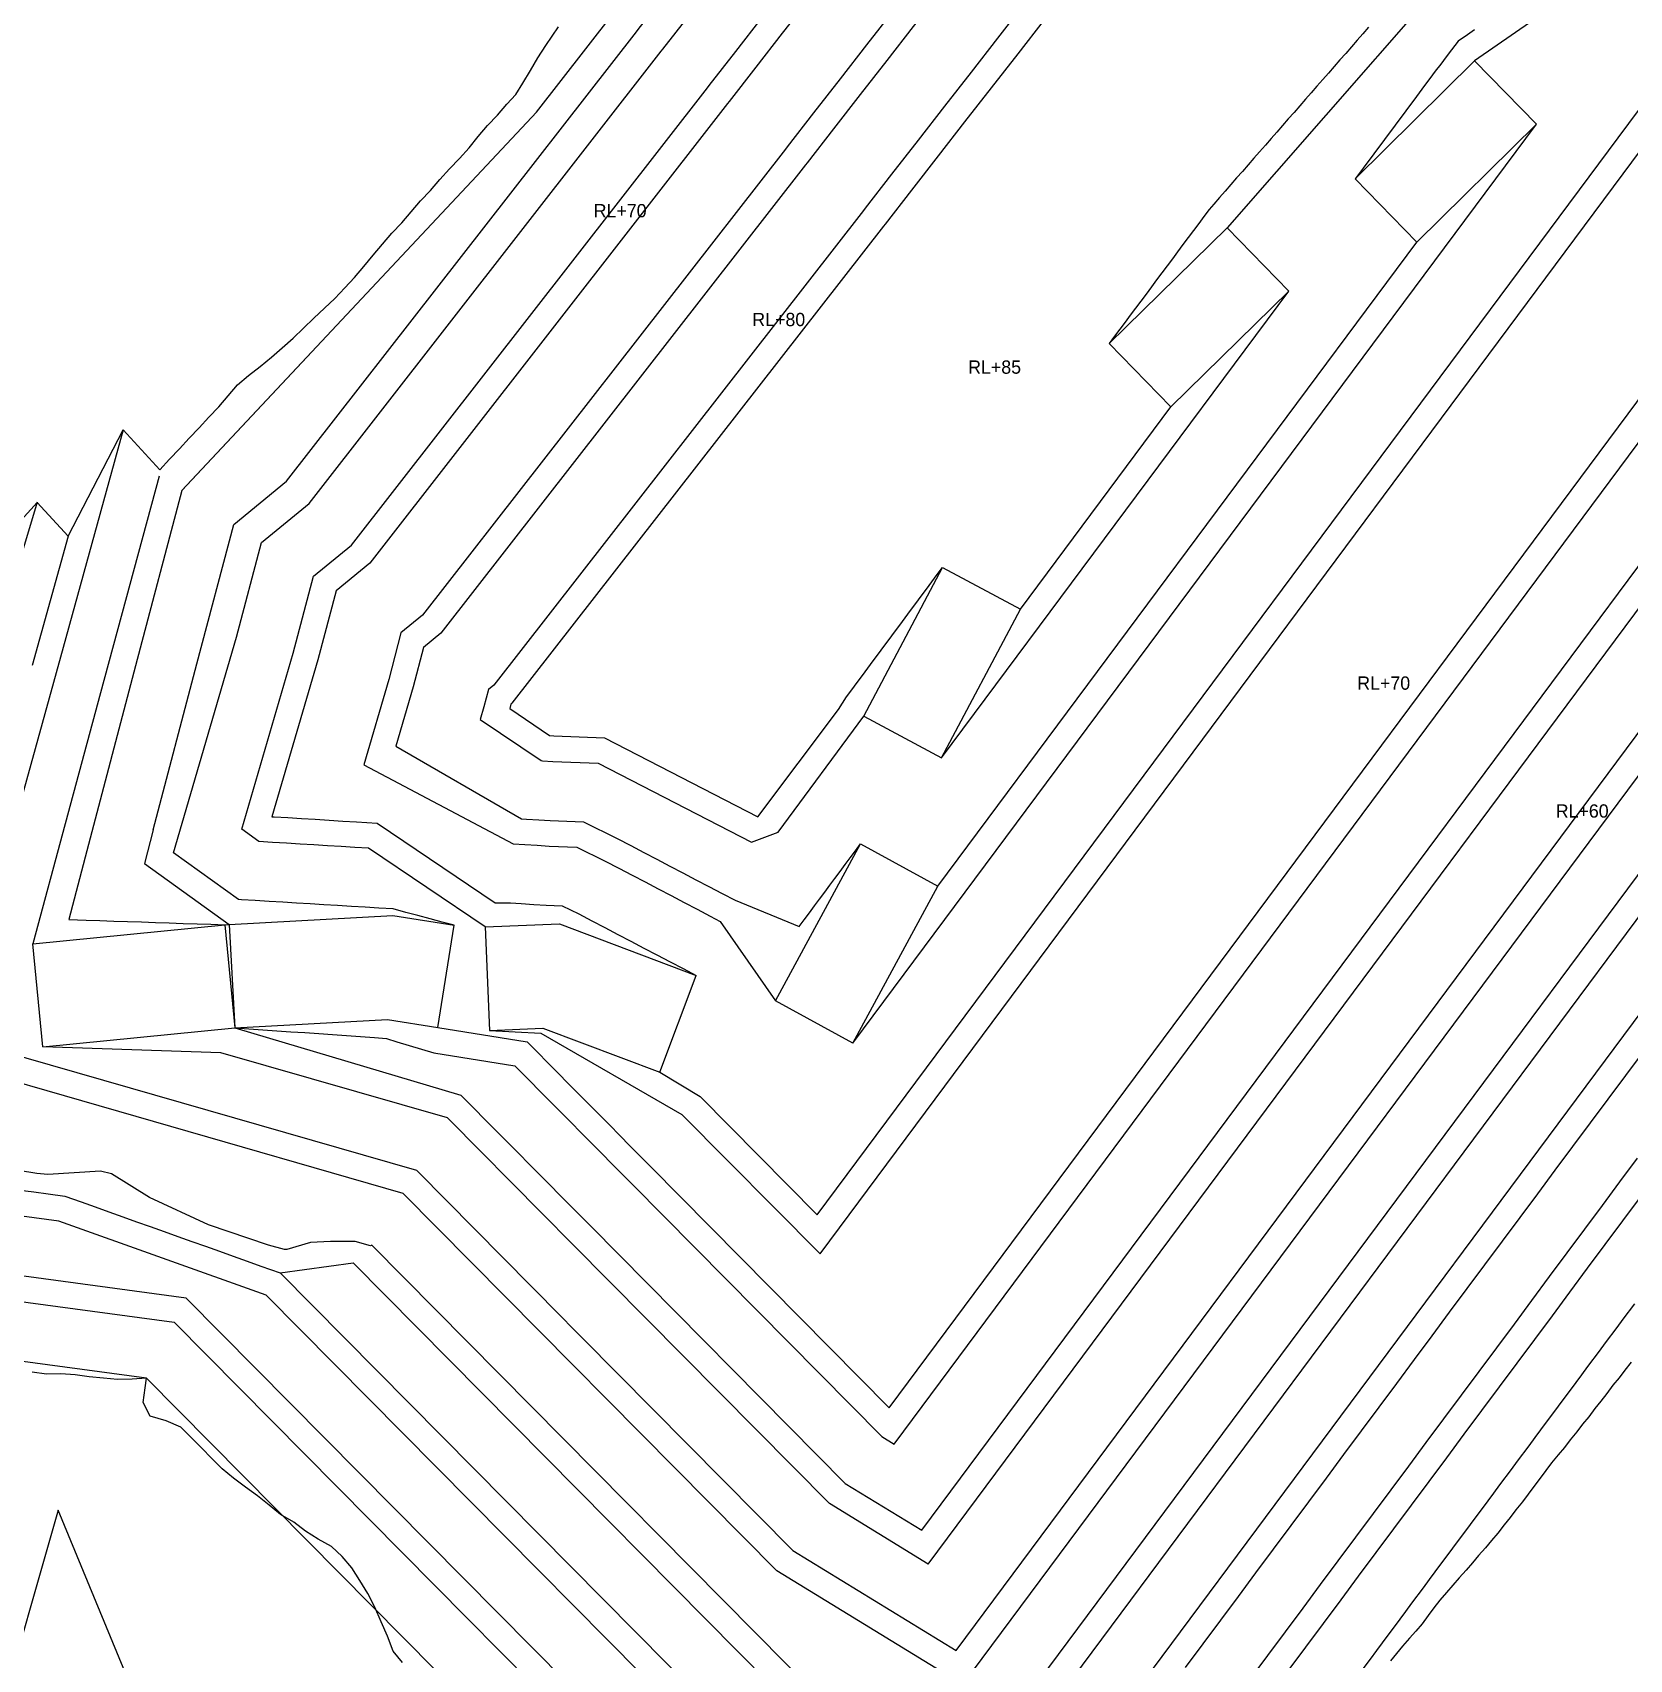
# Model space of a CAD drawing. Extents: x 115.113 to 115.1387, y -3.0991 to -3.0676.
# Drawn here: x 115.125453 to 115.130337, y -3.092564 to -3.087589 of the extents above; entities that cross this region are included whole.
import ezdxf

# ---------------------------------------------------------------- set-up
doc = ezdxf.new("R2010")
doc.units = 0
doc.header["$MEASUREMENT"] = 0
doc.layers.add('FeatureAttribs', color=7, linetype='Continuous')
doc.layers.add('HRS_SMT2_R1', color=7, linetype='Continuous')

# ---------------------------------------------------------------- blocks, each defined once
blk = doc.blocks.new('FEATURE')

msp = doc.modelspace()

# ---------------------------------------------------------------- linework, layer by layer
at = {"layer": 'HRS_SMT2_R1', "color": 3}
for points in [[(115.1318346, -3.0846516, 55), (115.1319037, -3.0847332, 55), (115.1319725, -3.0848646, 55), (115.1320086, -3.0849855, 55), (115.1320186, -3.0850712, 55), (115.1320153, -3.0851254, 55), (115.1322797, -3.0851794, 55), (115.1322728, -3.0852333, 55), (115.1322183, -3.0854132, 55), (115.1321413, -3.0855498, 55), (115.1319994, -3.0857664, 55), (115.1319861, -3.0858086, 55), (115.1317947, -3.0862492, 55), (115.1317643, -3.0866975, 55), (115.1318028, -3.0868384, 55), (115.1318508, -3.0872602, 55), (115.1318288, -3.0877349, 55), (115.131821, -3.0877685, 55), (115.1318006, -3.0878566, 55), (115.1317802, -3.0879447, 55), (115.1317759, -3.0879631, 55), (115.1317443, -3.0880056, 55), (115.1282975, -3.0926401, 55), (115.1277296, -3.0922927, 55)], [(115.12999, -3.0851028, 75), (115.1296111, -3.085668, 75), (115.1293385, -3.086083, 75), (115.1290787, -3.086381, 75), (115.1285455, -3.0869311, 75), (115.1284917, -3.0870009, 75), (115.1284097, -3.0871061, 75), (115.1283286, -3.0872102, 75), (115.1282475, -3.0873144, 75), (115.1281664, -3.0874185, 75), (115.1280852, -3.0875226, 75), (115.1280041, -3.0876267, 75), (115.127923, -3.0877309, 75), (115.1278419, -3.087835, 75), (115.1277608, -3.0879391, 75), (115.1277556, -3.0879458, 75), (115.1266457, -3.0893706, 75), (115.1265797, -3.0894247, 75), (115.1265421, -3.0895677, 75), (115.1264658, -3.0898283, 75)], [(115.130094, -3.0854922, 80), (115.1298632, -3.0858366, 80), (115.1295798, -3.086268, 80), (115.1292997, -3.0865891, 80), (115.1287743, -3.0871311, 80), (115.1287304, -3.0871881, 80), (115.1286481, -3.0872937, 80), (115.128567, -3.0873979, 80), (115.1284858, -3.087502, 80), (115.1284047, -3.0876061, 80), (115.1283236, -3.0877103, 80), (115.1282425, -3.0878144, 80), (115.1281614, -3.0879185, 80), (115.1280803, -3.0880226, 80), (115.1279991, -3.0881268, 80), (115.127994, -3.0881334, 80), (115.1268633, -3.089585, 80), (115.1268472, -3.0895981, 80), (115.1268334, -3.0896507, 80), (115.126822, -3.0896897, 80)], [(115.1305157, -3.0856987, 80), (115.1303626, -3.0863599, 80), (115.1300195, -3.0871435, 80), (115.1291065, -3.088186, 80)], [(115.1258218, -3.0900277, 65), (115.1259556, -3.0895197, 65), (115.126068, -3.0890931, 65), (115.1262296, -3.0889606, 65), (115.1272997, -3.0875868, 65), (115.1273048, -3.0875802, 65), (115.1273859, -3.0874761, 65), (115.1274671, -3.0873719, 65), (115.1275482, -3.0872678, 65), (115.1276293, -3.0871637, 65), (115.1277104, -3.0870596, 65), (115.1277915, -3.0869554, 65), (115.1278726, -3.0868513, 65), (115.1279537, -3.0867472, 65), (115.1280349, -3.086643, 65), (115.1281117, -3.0865444, 65), (115.1286537, -3.0859854, 65)], [(115.1278615, -3.0913239, 70), (115.1307262, -3.0874721, 70), (115.1310252, -3.0870296, 70)], [(115.128088, -3.0919052, 65), (115.1312054, -3.0877136, 65), (115.131215, -3.0877007, 65), (115.1312313, -3.0876303, 65), (115.131339, -3.0871658, 65)], [(115.1321093, -3.0872515, 50), (115.1320852, -3.0877707, 50), (115.1320721, -3.0878274, 50), (115.1320517, -3.0879154, 50), (115.1320312, -3.0880035, 50), (115.1320233, -3.0880376, 50), (115.1320187, -3.0880556, 50), (115.1320163, -3.0880632, 50), (115.1320145, -3.0880678, 50), (115.1320124, -3.0880728, 50), (115.13201, -3.0880777, 50), (115.1320074, -3.0880825, 50), (115.1320047, -3.0880872, 50), (115.1320018, -3.0880915, 50), (115.1319991, -3.0880953, 50), (115.1319911, -3.0881066, 50), (115.1282554, -3.0931295, 50)], [(115.1304376, -3.0872784, 75), (115.1298636, -3.087676, 75)], [(115.1281927, -3.0922727, 60), (115.1314479, -3.0878958, 60), (115.1314954, -3.0878319, 60), (115.1315057, -3.0877875, 60), (115.1315262, -3.0876994, 60), (115.1315839, -3.0874504, 60)], [(115.1268368, -3.0903242, 70), (115.1264808, -3.0900836, 70), (115.1264389, -3.0900811, 70), (115.1263969, -3.0900785, 70), (115.1263549, -3.0900759, 70), (115.126313, -3.0900733, 70), (115.126271, -3.0900707, 70), (115.1262291, -3.0900681, 70), (115.1261871, -3.0900656, 70), (115.1261451, -3.090063, 70), (115.1261449, -3.090063, 70), (115.1260926, -3.0900254, 70), (115.1262502, -3.0894868, 70), (115.1263122, -3.0892513, 70), (115.1264281, -3.0891563, 70), (115.1275173, -3.0877581, 70), (115.1275224, -3.0877515, 70), (115.1276035, -3.0876474, 70), (115.1276847, -3.0875432, 70)], [(115.1279623, -3.09068, 75), (115.1300527, -3.0878695, 75)], [(115.1282334, -3.0898073, 80), (115.129295, -3.0883801, 80)], [(115.1258403, -3.0889455, 60), (115.1256611, -3.0896085, 60)], [(115.1255615, -3.0891289, 55), (115.1254514, -3.0895247, 55)], [(115.1256611, -3.0896085, 60), (115.1255529, -3.0900091, 60), (115.125454, -3.0903754, 60)], [(115.126822, -3.0896897, 80), (115.1270085, -3.0898157, 80), (115.1270122, -3.0898159, 80), (115.1270444, -3.0898179, 80), (115.1271825, -3.0898231, 80), (115.1276523, -3.0900653, 80)], [(115.1276523, -3.0900653, 80), (115.1277336, -3.0900344, 80), (115.1279952, -3.0896798, 80)], [(115.1264658, -3.0898283, 75), (115.126923, -3.0900702, 75), (115.1269586, -3.0900723, 75), (115.1269967, -3.0900746, 75), (115.1270327, -3.0900768, 75), (115.1271181, -3.09008, 75), (115.1272047, -3.0901227, 75), (115.1272465, -3.0901446, 75), (115.1272864, -3.0901655, 75), (115.1273262, -3.0901864, 75), (115.1273661, -3.0902073, 75), (115.127406, -3.0902282, 75), (115.1274459, -3.0902491, 75), (115.1274858, -3.09027, 75), (115.1275257, -3.0902909, 75), (115.1275565, -3.0903071, 75)], [(115.1258218, -3.0900277, 65), (115.1257948, -3.09013, 65), (115.1260545, -3.0903165, 65)], [(115.1258218, -3.0900277, 65), (115.1257948, -3.09013, 65), (115.1260545, -3.0903165, 65)], [(115.1275565, -3.0903071, 75), (115.1277253, -3.0905504, 75)], [(115.1260717, -3.0906325, 65), (115.1261144, -3.0906355, 65), (115.1261571, -3.0906385, 65), (115.1261999, -3.0906415, 65), (115.1262426, -3.0906445, 65), (115.1262853, -3.0906474, 65), (115.126328, -3.0906504, 65), (115.1263707, -3.0906534, 65), (115.1264134, -3.0906564, 65), (115.1264561, -3.0906594, 65), (115.1264988, -3.0906624, 65), (115.1265353, -3.0906657, 65), (115.1265668, -3.0906758, 65), (115.1266046, -3.0906868, 65), (115.1266424, -3.0906979, 65), (115.1266801, -3.0907089, 65), (115.1269284, -3.090749, 65), (115.126942, -3.0907627, 65), (115.1269734, -3.0907944, 65), (115.1270049, -3.0908262, 65), (115.1270363, -3.090858, 65), (115.1270678, -3.0908897, 65), (115.1270992, -3.0909215, 65), (115.1271307, -3.0909532, 65), (115.1271621, -3.090985, 65), (115.1271936, -3.0910168, 65), (115.127225, -3.0910485, 65), (115.1272564, -3.0910803, 65), (115.1272879, -3.091112, 65), (115.128051, -3.0918826, 65), (115.128088, -3.0919052, 65)], [(115.12685, -3.0906404, 70), (115.1270076, -3.0906491, 70), (115.1274391, -3.0908974, 70), (115.1278615, -3.0913239, 70)], [(115.1277296, -3.0922927, 55), (115.1265869, -3.0911388, 55), (115.1250582, -3.0906991, 55), (115.124604, -3.090758, 55)], [(115.1281927, -3.0922727, 60), (115.1278903, -3.0920876, 60), (115.1271052, -3.0912949, 60), (115.1270737, -3.0912631, 60), (115.1270423, -3.0912313, 60), (115.1270109, -3.0911996, 60), (115.1269794, -3.0911678, 60), (115.126948, -3.0911361, 60), (115.1269165, -3.0911043, 60), (115.1268851, -3.0910726, 60), (115.1268536, -3.0910408, 60), (115.1268222, -3.091009, 60), (115.1267907, -3.0909773, 60), (115.1267593, -3.0909455, 60), (115.1267223, -3.0909082, 60), (115.1260288, -3.0907087, 60), (115.1254847, -3.0906903, 60)], [(115.1289794, -3.0925888, 45), (115.1290333, -3.0925164, 45), (115.1290871, -3.0924439, 45), (115.129141, -3.0923715, 45), (115.1291949, -3.0922991, 45), (115.1292487, -3.0922267, 45), (115.1293026, -3.0921543, 45), (115.1293564, -3.0920818, 45), (115.1294103, -3.0920094, 45), (115.1294642, -3.091937, 45), (115.129518, -3.0918646, 45), (115.1295719, -3.0917922, 45), (115.1296257, -3.0917197, 45), (115.1296796, -3.0916473, 45), (115.1297335, -3.0915749, 45), (115.1297873, -3.0915025, 45), (115.1298412, -3.0914301, 45), (115.129895, -3.0913576, 45), (115.1299489, -3.0912852, 45), (115.1300028, -3.0912128, 45), (115.1300566, -3.0911404, 45), (115.1301105, -3.091068, 45), (115.1301643, -3.0909955, 45), (115.1302182, -3.0909231, 45), (115.1302721, -3.0908507, 45), (115.1303259, -3.0907783, 45), (115.1303798, -3.0907059, 45)], [(115.1289794, -3.0925888, 45), (115.1290333, -3.0925164, 45), (115.1290871, -3.0924439, 45), (115.129141, -3.0923715, 45), (115.1291949, -3.0922991, 45), (115.1292487, -3.0922267, 45), (115.1293026, -3.0921543, 45), (115.1293564, -3.0920818, 45), (115.1294103, -3.0920094, 45), (115.1294642, -3.091937, 45), (115.129518, -3.0918646, 45), (115.1295719, -3.0917922, 45), (115.1296257, -3.0917197, 45), (115.1296796, -3.0916473, 45), (115.1297335, -3.0915749, 45), (115.1297873, -3.0915025, 45), (115.1298412, -3.0914301, 45), (115.129895, -3.0913576, 45), (115.1299489, -3.0912852, 45), (115.1300028, -3.0912128, 45), (115.1300566, -3.0911404, 45), (115.1301105, -3.091068, 45), (115.1301643, -3.0909955, 45), (115.1302182, -3.0909231, 45), (115.1302721, -3.0908507, 45), (115.1303259, -3.0907783, 45), (115.1303798, -3.0907059, 45)], [(115.1261674, -3.0914498, 45), (115.1255334, -3.0912239, 45), (115.1245816, -3.0910954, 45), (115.1244245, -3.0911589, 45), (115.1241025, -3.0913374, 46), (115.1238513, -3.0916456, 45), (115.1231254, -3.0927296, 45), (115.1230811, -3.0928633, 45), (115.1231433, -3.0938226, 45), (115.1233866, -3.094122, 45)], [(115.1261674, -3.0914498, 45), (115.1255334, -3.0912239, 45), (115.1245816, -3.0910954, 45), (115.1244245, -3.0911589, 45), (115.1241025, -3.0913374, 46), (115.1238513, -3.0916456, 45), (115.1231254, -3.0927296, 45), (115.1230811, -3.0928633, 45), (115.1231433, -3.0938226, 45), (115.1233866, -3.094122, 45)], [(115.1292936, -3.0925991, 40), (115.1293475, -3.0925267, 40), (115.1294013, -3.0924543, 40), (115.1294552, -3.0923819, 40), (115.129509, -3.0923094, 40), (115.1295629, -3.092237, 40), (115.1296168, -3.0921646, 40), (115.1296706, -3.0920922, 40), (115.1297245, -3.0920198, 40), (115.1297784, -3.0919473, 40), (115.1298322, -3.0918749, 40), (115.1298861, -3.0918025, 40), (115.1299399, -3.0917301, 40), (115.1299938, -3.0916577, 40), (115.1300477, -3.0915852, 40), (115.1301015, -3.0915128, 40), (115.1301554, -3.0914404, 40), (115.1302092, -3.091368, 40), (115.1302631, -3.0912956, 40), (115.130317, -3.0912231, 40), (115.1303708, -3.0911507, 40)], [(115.1233509, -3.0930407, 40), (115.1233401, -3.0928731, 40), (115.1241837, -3.0916132, 40), (115.1244391, -3.0913377, 40), (115.1258859, -3.0915329, 40)], [(115.1233509, -3.0930407, 40), (115.1233401, -3.0928731, 40), (115.1241837, -3.0916132, 40), (115.1244391, -3.0913377, 40), (115.1258859, -3.0915329, 40)], [(115.1262101, -3.091382, 50), (115.1264335, -3.0913512, 50)], [(115.1282554, -3.0931295, 50), (115.1281008, -3.0930348, 50), (115.1264335, -3.0913512, 50)], [(115.1282554, -3.0931295, 50), (115.1281008, -3.0930348, 50), (115.1264335, -3.0913512, 50)], [(115.1283216, -3.0934733, 45), (115.1279401, -3.0932399, 45), (115.1261674, -3.0914498, 45)], [(115.1283877, -3.0938171, 40), (115.1277794, -3.093445, 40), (115.1258859, -3.0915329, 40)]]:
    msp.add_polyline3d(points, dxfattribs=at)
at = {"layer": 'HRS_SMT2_R1', "color": 1}
for points in [[(115.1299127, -3.0848135, 75), (115.129424, -3.0855426, 75), (115.1291593, -3.0859455, 75), (115.1289135, -3.0862275, 75), (115.1283756, -3.0867825, 75), (115.1283143, -3.0868619, 75), (115.1282327, -3.0869667, 75), (115.1281515, -3.0870709, 75), (115.1280704, -3.087175, 75), (115.1279893, -3.0872791, 75), (115.1279082, -3.0873832, 75), (115.1278271, -3.0874874, 75), (115.127746, -3.0875915, 75), (115.1276649, -3.0876956, 75), (115.1275837, -3.0877998, 75), (115.1275786, -3.0878064, 75), (115.1264841, -3.0892114, 75), (115.126381, -3.089296, 75), (115.1263255, -3.0895069, 75), (115.126185, -3.089987, 75), (115.1261918, -3.0899874, 75)], [(115.1300167, -3.085203, 80), (115.1296761, -3.0857112, 80), (115.1294006, -3.0861306, 80), (115.1291345, -3.0864356, 80), (115.1286044, -3.0869825, 80), (115.128553, -3.0870491, 80), (115.128471, -3.0871544, 80), (115.1283899, -3.0872585, 80), (115.1283088, -3.0873626, 80), (115.1282277, -3.0874668, 80), (115.1281466, -3.0875709, 80), (115.1280655, -3.087675, 80), (115.1279844, -3.0877791, 80), (115.1279032, -3.0878833, 80), (115.1278221, -3.0879874, 80), (115.127817, -3.087994, 80), (115.1267017, -3.0894258, 80), (115.1266486, -3.0894693, 80), (115.1266168, -3.0895898, 80), (115.1265637, -3.0897713, 80)], [(115.1301208, -3.0855924, 85), (115.1299282, -3.0858797, 85), (115.1296419, -3.0863156, 85), (115.1293555, -3.0866438, 85), (115.1288332, -3.0871826, 85), (115.1287917, -3.0872364, 85), (115.1287094, -3.087342, 85), (115.1286283, -3.0874462, 85), (115.1285472, -3.0875503, 85), (115.1284661, -3.0876544, 85), (115.128385, -3.0877585, 85), (115.1283039, -3.0878627, 85), (115.1282227, -3.0879668, 85), (115.1281416, -3.0880709, 85), (115.1280605, -3.0881751, 85), (115.1280553, -3.0881817, 85), (115.1269193, -3.0896401, 85), (115.1269161, -3.0896428, 85), (115.1269124, -3.0896564, 85)], [(115.1259091, -3.0889901, 65), (115.1269938, -3.0878328, 65), (115.128004, -3.0865361, 65), (115.1280919, -3.0863057, 65), (115.1287218, -3.0856561, 65)], [(115.1280733, -3.0917941, 70), (115.1311428, -3.0876669, 70), (115.1311554, -3.0876125, 70), (115.1312615, -3.087155, 70)], [(115.1320312, -3.0872541, 55), (115.1320077, -3.0877599, 55), (115.1319962, -3.0878096, 55), (115.1319758, -3.0878977, 55), (115.1319554, -3.0879857, 55), (115.1319475, -3.0880199, 55), (115.1319433, -3.0880361, 55), (115.1319422, -3.088039, 55), (115.1319417, -3.08804, 55), (115.1319408, -3.0880418, 55), (115.1319399, -3.0880436, 55), (115.1319389, -3.0880453, 55), (115.1319378, -3.088047, 55), (115.1319368, -3.0880484, 55), (115.1319361, -3.0880492, 55), (115.1319277, -3.0880611, 55), (115.1282354, -3.0930256, 55)], [(115.1322897, -3.0872453, 50), (115.1322642, -3.0877956, 50), (115.1322473, -3.0878684, 50), (115.1322269, -3.0879565, 50), (115.1322064, -3.0880445, 50), (115.1321981, -3.0880807, 50), (115.1321909, -3.0881086, 50), (115.1321901, -3.0881107, 50), (115.132186, -3.0881234, 50), (115.1321812, -3.0881359, 50), (115.132176, -3.0881481, 50), (115.1321702, -3.0881601, 50), (115.1321639, -3.0881719, 50), (115.1321571, -3.0881833, 50), (115.1321498, -3.0881945, 50), (115.132145, -3.0882011, 50), (115.1321363, -3.0882133, 50), (115.1283016, -3.0933694, 50)], [(115.1322897, -3.0872453, 50), (115.1322642, -3.0877956, 50), (115.1322473, -3.0878684, 50), (115.1322269, -3.0879565, 50), (115.1322064, -3.0880445, 50), (115.1321981, -3.0880807, 50), (115.1321909, -3.0881086, 50), (115.1321901, -3.0881107, 50), (115.132186, -3.0881234, 50), (115.1321812, -3.0881359, 50), (115.132176, -3.0881481, 50), (115.1321702, -3.0881601, 50), (115.1321639, -3.0881719, 50), (115.1321571, -3.0881833, 50), (115.1321498, -3.0881945, 50), (115.132145, -3.0882011, 50), (115.1321363, -3.0882133, 50), (115.1283016, -3.0933694, 50)], [(115.1281727, -3.0921688, 65), (115.1313855, -3.0878489, 65), (115.1314233, -3.0877981, 65), (115.1314299, -3.0877697, 65), (115.1314503, -3.0876816, 65), (115.1315064, -3.0874396, 65)], [(115.1278531, -3.0912044, 75), (115.1306377, -3.0874604, 75)], [(115.1267423, -3.0903191, 70), (115.1267055, -3.0903092, 70), (115.1266686, -3.0902993, 70), (115.1266317, -3.0902894, 70), (115.1265948, -3.0902795, 70), (115.1265558, -3.0902692, 70), (115.1265118, -3.0902667, 70), (115.1264698, -3.0902641, 70), (115.1264279, -3.0902616, 70), (115.1263859, -3.090259, 70), (115.1263439, -3.0902564, 70), (115.126302, -3.0902538, 70), (115.12626, -3.0902512, 70), (115.1262181, -3.0902486, 70), (115.1261761, -3.0902461, 70), (115.1261341, -3.0902435, 70), (115.1260922, -3.0902409, 70), (115.1260824, -3.0902403, 70), (115.1258839, -3.0900978, 70), (115.1260769, -3.0894381, 70), (115.1261533, -3.0891483, 70), (115.1262989, -3.0890289, 70), (115.1273756, -3.0876466, 70), (115.1273808, -3.08764, 70), (115.1274619, -3.0875359, 70)], [(115.1295396, -3.0875729, 85), (115.1295221, -3.0875929, 85), (115.1295045, -3.087613, 85), (115.129487, -3.087633, 85), (115.1294694, -3.0876531, 85), (115.1294519, -3.0876731, 85), (115.1294343, -3.0876932, 85), (115.1294167, -3.0877132, 85), (115.1293992, -3.0877333, 85), (115.1293816, -3.0877533, 85), (115.1293641, -3.0877734, 85), (115.1293465, -3.0877934, 85), (115.1293289, -3.0878135, 85), (115.1293114, -3.0878335, 85), (115.1292938, -3.0878536, 85), (115.1292763, -3.0878736, 85), (115.1292587, -3.0878937, 85), (115.1292411, -3.0879137, 85), (115.1292236, -3.0879338, 85), (115.129206, -3.0879538, 85), (115.1291885, -3.0879739, 85), (115.1291709, -3.0879939, 85), (115.1291533, -3.088014, 85), (115.1291358, -3.088034, 85), (115.1291182, -3.0880541, 85), (115.1291007, -3.0880741, 85), (115.1290831, -3.0880942, 85), (115.1290656, -3.0881142, 85), (115.129052, -3.08813, 85), (115.1290359, -3.0881516, 85), (115.1290198, -3.0881731, 85), (115.1290037, -3.0881947, 85), (115.1289876, -3.0882163, 85), (115.1289715, -3.0882378, 85), (115.1289554, -3.0882594, 85), (115.1289393, -3.0882809, 85), (115.1289232, -3.0883025, 85), (115.1289071, -3.0883241, 85), (115.128891, -3.0883456, 85), (115.1288749, -3.0883672, 85), (115.1288588, -3.0883888, 85), (115.1288427, -3.0884103, 85), (115.1288266, -3.0884319, 85), (115.1288105, -3.0884534, 85), (115.1287944, -3.088475, 85), (115.1287783, -3.0884966, 85), (115.1287622, -3.0885181, 85), (115.1287461, -3.0885397, 85)], [(115.1298635, -3.0875809, 80), (115.1298415, -3.0875962, 80), (115.1298138, -3.0876153, 80), (115.1297926, -3.087642, 80), (115.1297763, -3.087664, 80), (115.1297599, -3.0876859, 80), (115.1297435, -3.0877078, 80), (115.1297272, -3.0877298, 80), (115.1297108, -3.0877517, 80), (115.1296944, -3.0877736, 80), (115.1296781, -3.0877956, 80), (115.1296617, -3.0878175, 80), (115.1296453, -3.0878394, 80), (115.129629, -3.0878614, 80), (115.1296126, -3.0878833, 80), (115.1295962, -3.0879052, 80), (115.1295799, -3.0879272, 80), (115.1295635, -3.0879491, 80), (115.1295472, -3.0879711, 80), (115.1295308, -3.087993, 80), (115.1295144, -3.0880149, 80), (115.1294981, -3.0880369, 80)], [(115.127778, -3.0922306, 60), (115.1282775, -3.0925362, 60), (115.131628, -3.0880312, 60), (115.1316819, -3.0879586, 60), (115.1317037, -3.0879294, 60), (115.1317043, -3.0879269, 60), (115.1317247, -3.0878388, 60), (115.1317452, -3.0877507, 60), (115.1317513, -3.0877241, 60)], [(115.1282222, -3.0901999, 80), (115.1296871, -3.0882304, 80)], [(115.1259091, -3.0889901, 65), (115.1263083, -3.0885641, 65)], [(115.1284744, -3.0893525, 85), (115.1289346, -3.0887338, 85)], [(115.1257302, -3.0888039, 60), (115.1255381, -3.0894993, 60)], [(115.1259091, -3.0889901, 65), (115.1257679, -3.089526, 65)], [(115.1254669, -3.0890249, 55), (115.125345, -3.0894302, 55)], [(115.1276714, -3.0899872, 85), (115.1279178, -3.0896593, 85), (115.1279428, -3.0896209, 85), (115.1279591, -3.0895989, 85), (115.1279754, -3.0895769, 85), (115.1279917, -3.0895549, 85), (115.128008, -3.0895329, 85), (115.1280243, -3.0895109, 85), (115.1280406, -3.0894889, 85), (115.1280569, -3.0894669, 85), (115.1280732, -3.0894449, 85), (115.1280895, -3.0894229, 85), (115.1281058, -3.0894009, 85), (115.1281221, -3.0893789, 85), (115.1281384, -3.0893569, 85), (115.1281547, -3.0893349, 85), (115.128171, -3.0893129, 85), (115.1281874, -3.0892909, 85), (115.1282037, -3.0892689, 85), (115.12822, -3.0892469, 85), (115.1282363, -3.0892249, 85)], [(115.1255381, -3.0894993, 60), (115.1254129, -3.0899525, 60), (115.1253425, -3.0902076, 60), (115.1253425, -3.0903706, 60)], [(115.1257679, -3.089526, 65), (115.125619, -3.0900911, 65), (115.1255635, -3.0903014, 65), (115.1256163, -3.0903032, 65), (115.1256588, -3.0903046, 65), (115.1257012, -3.090306, 65), (115.1257437, -3.0903075, 65), (115.1257862, -3.0903089, 65), (115.1258287, -3.0903104, 65), (115.1258711, -3.0903118, 65), (115.1259136, -3.0903132, 65), (115.1259561, -3.0903147, 65), (115.1259986, -3.0903161, 65), (115.126041, -3.0903175, 65)], [(115.1269124, -3.0896564, 85), (115.1270344, -3.0897389, 85), (115.1270473, -3.0897397, 85), (115.127202, -3.0897454, 85), (115.1276714, -3.0899872, 85)], [(115.1265637, -3.0897713, 80), (115.1269488, -3.0899933, 80), (115.1269633, -3.0899942, 80), (115.1270014, -3.0899965, 80), (115.1270356, -3.0899986, 80), (115.1271376, -3.0900024, 80), (115.1272407, -3.0900533, 80), (115.1272825, -3.0900752, 80), (115.1273224, -3.0900961, 80), (115.1273623, -3.090117, 80), (115.1274021, -3.0901379, 80), (115.127442, -3.0901588, 80), (115.1274819, -3.0901797, 80), (115.1275218, -3.0902006, 80), (115.1275617, -3.0902215, 80), (115.1276016, -3.0902423, 80), (115.1277975, -3.0903232, 80)], [(115.1261918, -3.0899874, 75), (115.1262338, -3.08999, 75), (115.1262758, -3.0899926, 75), (115.1263177, -3.0899951, 75), (115.1263597, -3.0899977, 75), (115.1264017, -3.0900003, 75), (115.1264436, -3.0900029, 75), (115.1265067, -3.0900068, 75), (115.1268674, -3.0902505, 75), (115.1269149, -3.0902509, 75), (115.1269478, -3.0902528, 75), (115.1269859, -3.0902551, 75), (115.127024, -3.0902574, 75), (115.1270732, -3.0902593, 75), (115.1271234, -3.0902841, 75), (115.1271633, -3.090305, 75), (115.1272032, -3.0903259, 75), (115.1272431, -3.0903468, 75), (115.127283, -3.0903677, 75), (115.1273229, -3.0903886, 75), (115.1273628, -3.0904095, 75), (115.1274026, -3.0904304, 75), (115.1274425, -3.0904513, 75), (115.1274824, -3.0904722, 75)], [(115.1277975, -3.0903232, 80), (115.1278132, -3.0903022, 80), (115.1278288, -3.0902811, 80), (115.1278444, -3.09026, 80), (115.1278601, -3.0902389, 80), (115.1278757, -3.0902178, 80), (115.1278913, -3.0901967, 80), (115.127907, -3.0901756, 80), (115.1279226, -3.0901546, 80), (115.1279382, -3.0901335, 80), (115.1279539, -3.0901124, 80), (115.1279695, -3.0900913, 80), (115.1279851, -3.0900702, 80)], [(115.1260717, -3.0906325, 65), (115.1267632, -3.0908385, 65), (115.1268774, -3.0909538, 65), (115.1269088, -3.0909856, 65), (115.1269403, -3.0910173, 65), (115.1269717, -3.0910491, 65), (115.1270032, -3.0910808, 65), (115.1270346, -3.0911126, 65), (115.1270661, -3.0911443, 65), (115.1270975, -3.0911761, 65), (115.127129, -3.0912079, 65), (115.1271604, -3.0912396, 65), (115.1279388, -3.0920257, 65), (115.1281727, -3.0921688, 65)], [(115.1266925, -3.0906316, 70), (115.1269657, -3.0906757, 70), (115.1269972, -3.0907074, 70), (115.1270286, -3.0907392, 70), (115.1270601, -3.090771, 70), (115.1270915, -3.0908027, 70), (115.127123, -3.0908345, 70), (115.1271544, -3.0908662, 70), (115.1271859, -3.090898, 70), (115.1272173, -3.0909297, 70), (115.1272488, -3.0909615, 70), (115.1272802, -3.0909933, 70), (115.1273117, -3.091025, 70), (115.1273431, -3.0910568, 70), (115.1280733, -3.0917941, 70)], [(115.127778, -3.0922306, 60), (115.1271349, -3.0915812, 60), (115.1271035, -3.0915495, 60), (115.127072, -3.0915177, 60), (115.1270406, -3.091486, 60), (115.1270092, -3.0914542, 60), (115.1269777, -3.0914224, 60), (115.1266318, -3.0910731, 60), (115.1266278, -3.0910691, 60), (115.125269, -3.0906783, 60)], [(115.1273718, -3.0907685, 75), (115.1274944, -3.0908422, 75), (115.1278531, -3.0912044, 75)], [(115.1291774, -3.0926246, 45), (115.1292312, -3.0925522, 45), (115.1292851, -3.0924798, 45), (115.1293389, -3.0924074, 45), (115.1293928, -3.092335, 45), (115.1294467, -3.0922625, 45), (115.1295005, -3.0921901, 45), (115.1295544, -3.0921177, 45), (115.1296082, -3.0920453, 45), (115.1296621, -3.0919729, 45), (115.129716, -3.0919004, 45), (115.1297698, -3.091828, 45), (115.1298237, -3.0917556, 45), (115.1298775, -3.0916832, 45), (115.1299314, -3.0916108, 45), (115.1299853, -3.0915383, 45), (115.1300391, -3.0914659, 45), (115.130093, -3.0913935, 45), (115.1301468, -3.0913211, 45), (115.1302007, -3.0912487, 45), (115.1302546, -3.0911762, 45), (115.1303084, -3.0911038, 45), (115.1303623, -3.0910314, 45)], [(115.1281493, -3.0929729, 55), (115.1264902, -3.0912975, 55), (115.1264864, -3.0912989, 55), (115.12644, -3.0912864, 55), (115.126364, -3.0912863, 55), (115.1263026, -3.0912886, 55), (115.1262305, -3.0913107, 55), (115.1262235, -3.09131, 55), (115.1261748, -3.0912974, 55), (115.1259908, -3.0912351, 55), (115.1258108, -3.091151, 55), (115.1256939, -3.0910793, 55), (115.1256604, -3.0910705, 55), (115.1254996, -3.0910809, 55), (115.125466, -3.0910779, 55), (115.1252903, -3.0910498, 55)], [(115.125414, -3.0911287, 50), (115.1254572, -3.0911346, 50), (115.1255005, -3.0911404, 50), (115.1255518, -3.0911473, 50), (115.1256017, -3.0911651, 50), (115.125644, -3.0911802, 50), (115.1256862, -3.0911952, 50), (115.1257285, -3.0912103, 50), (115.1257707, -3.0912254, 50), (115.125813, -3.0912404, 50), (115.1258553, -3.0912555, 50), (115.1258975, -3.0912706, 50), (115.1259398, -3.0912856, 50), (115.1259821, -3.0913007, 50), (115.1260243, -3.0913157, 50), (115.1260666, -3.0913308, 50), (115.1261089, -3.0913459, 50), (115.1261511, -3.0913609, 50), (115.1262101, -3.091382, 50)], [(115.1259224, -3.0914588, 45), (115.1244096, -3.0912547, 45), (115.1241225, -3.0915644, 45), (115.1232746, -3.0928306, 45), (115.1232606, -3.0928515, 45), (115.1233191, -3.0937531, 45), (115.1235552, -3.0940437, 45)], [(115.1259224, -3.0914588, 45), (115.1244096, -3.0912547, 45), (115.1241225, -3.0915644, 45), (115.1232746, -3.0928306, 45), (115.1232606, -3.0928515, 45), (115.1233191, -3.0937531, 45), (115.1235552, -3.0940437, 45)], [(115.1283016, -3.0933694, 50), (115.1279886, -3.0931779, 50), (115.1262101, -3.091382, 50)], [(115.1283677, -3.0937132, 45), (115.127828, -3.093383, 45), (115.1259224, -3.0914588, 45)], [(115.1295106, -3.0926094, 40), (115.1295454, -3.0925626, 40), (115.1295644, -3.092537, 40), (115.1295993, -3.0924901, 40), (115.1296182, -3.0924646, 40), (115.1296531, -3.0924177, 40), (115.1296721, -3.0923923, 40), (115.129707, -3.0923453, 40), (115.1297259, -3.0923199, 40), (115.1297609, -3.0922729, 40), (115.1297797, -3.0922475, 40), (115.1298147, -3.0922005, 40), (115.1298336, -3.0921751, 40), (115.1298686, -3.092128, 40), (115.1298874, -3.0921027, 40), (115.1299224, -3.0920556, 40), (115.1299412, -3.0920303, 40), (115.1299763, -3.0919832, 40), (115.1299951, -3.091958, 40), (115.1300302, -3.0919108, 40), (115.1300489, -3.0918856, 40), (115.130084, -3.0918384, 40), (115.1301027, -3.0918132, 40), (115.1301379, -3.0917659, 40), (115.1301566, -3.0917408, 40), (115.1301917, -3.0916935, 40), (115.1302104, -3.0916684, 40), (115.1302456, -3.0916211, 40), (115.1302642, -3.091596, 40), (115.1302995, -3.0915487, 40), (115.1303181, -3.0915237, 40), (115.1303533, -3.0914763, 40)], [(115.1276673, -3.0935881, 40), (115.1258015, -3.091704, 40), (115.1244609, -3.0915231, 40), (115.1235236, -3.0929229, 40), (115.1235427, -3.0932175, 40)]]:
    msp.add_polyline3d(points, dxfattribs=at)
at = {"layer": 'HRS_SMT2_R1', "color": 30}
for points in [[(115.1253586, -3.0891454, 50), (115.125467, -3.089026, 55), (115.1255615, -3.0891289, 55), (115.1257302, -3.0888039, 60), (115.1258417, -3.0889263, 59.060894), (115.1258719, -3.0888941, 59.060894), (115.125902, -3.088862, 59.060894), (115.1259321, -3.0888298, 59.060894), (115.1259623, -3.0887977, 59.060894), (115.1259924, -3.0887655, 59.060894), (115.1260225, -3.0887334, 59.060894), (115.126051, -3.0886997, 58.9117966), (115.1260798, -3.0886662, 58.7944527), (115.1261138, -3.0886378, 59.140213), (115.1261491, -3.0886105, 59.5926247), (115.1261832, -3.0885822, 59.9443169), (115.1262166, -3.0885532, 60.236805), (115.12625, -3.0885241, 60.5211411), (115.1262817, -3.0884934, 60.6567268), (115.1263131, -3.0884625, 60.7753334), (115.1263454, -3.0884324, 60.9641762), (115.1263777, -3.0884023, 61.1531906), (115.1264078, -3.0883701, 61.1531906), (115.126438, -3.088338, 61.1531906), (115.1264664, -3.0883043, 61.0052986), (115.1264949, -3.0882705, 60.8589706), (115.1265234, -3.0882368, 60.7152061), (115.1265519, -3.0882032, 60.5717735), (115.126582, -3.088171, 60.5717735), (115.1266105, -3.0881373, 60.4245186), (115.1266396, -3.0881042, 60.3326035), (115.1266697, -3.088072, 60.3326035), (115.1266983, -3.0880384, 60.1977882), (115.1267284, -3.0880063, 60.1977882), (115.1267586, -3.0879741, 60.1977882), (115.1267887, -3.087942, 60.1977882), (115.1268159, -3.087907, 59.937664), (115.1268448, -3.0878738, 59.8322258), (115.1268749, -3.0878416, 59.8322258), (115.1269037, -3.0878082, 59.7136307), (115.1269313, -3.0877788, 59.7177696), (115.1269526, -3.0877438, 59.4112129), (115.1269754, -3.0877052, 59.0451431), (115.1269986, -3.087667, 58.7156944), (115.1270227, -3.0876294, 58.4486046), (115.1270614, -3.087572, 58.1483345)], [(115.130343, -3.0916552, 33.687458), (115.1303232, -3.0916795, 33.7778549), (115.1303056, -3.0917031, 33.7778549), (115.1302864, -3.0917255, 33.9093018), (115.1302677, -3.0917506, 33.9093018), (115.1302501, -3.0917743, 33.9093018), (115.1302313, -3.0917969, 34.0137444), (115.1302126, -3.0918221, 34.0137444), (115.1301936, -3.0918447, 34.1219635), (115.1301761, -3.0918683, 34.1219635), (115.1301559, -3.0918924, 34.2417259), (115.1301383, -3.091916, 34.2417259), (115.1301196, -3.0919387, 34.3325157), (115.1300992, -3.0919626, 34.4697342), (115.1300816, -3.0919862, 34.4697342), (115.1300641, -3.0920098, 34.4697342), (115.1300453, -3.0920351, 34.4697342), (115.1300278, -3.0920586, 34.4697342), (115.1300102, -3.0920822, 34.4697342), (115.1299901, -3.0921065, 34.5795059), (115.1299726, -3.09213, 34.5795059), (115.1299539, -3.0921527, 34.6715164), (115.1299351, -3.092178, 34.6715164), (115.1299158, -3.0922002, 34.8116302), (115.1298967, -3.0922225, 34.9417), (115.1298761, -3.0922466, 35.0828094), (115.1298568, -3.0922687, 35.2288857), (115.1298374, -3.0922909, 35.3751907), (115.1298167, -3.0923149, 35.523819), (115.1297975, -3.0923371, 35.6618729), (115.1297779, -3.092359, 35.8295403), (115.1297569, -3.0923828, 35.999836), (115.1297394, -3.0924063, 35.999836), (115.129722, -3.0924298, 35.999836), (115.129703, -3.0924552, 35.999836), (115.1296844, -3.0924778, 36.0954704), (115.1296643, -3.0924993, 36.3051071), (115.1296434, -3.0925233, 36.4639435), (115.1296248, -3.0925459, 36.5591164), (115.1296061, -3.0925684, 36.6594391)], [(115.1265846, -3.0925734, 36.4603157), (115.1265558, -3.0925386, 36.7172241), (115.126538, -3.0924929, 37.9664917), (115.1265188, -3.0924485, 39.091011), (115.1264996, -3.0924041, 40.2155876), (115.1264781, -3.092362, 41.1381798), (115.1264541, -3.0923225, 41.824173), (115.1264293, -3.0922837, 42.4442635), (115.1264002, -3.0922493, 42.6703606), (115.1263668, -3.092219, 42.5164185), (115.1263266, -3.0921957, 41.7399673), (115.1262873, -3.0921715, 41.0378075), (115.1262515, -3.0921437, 40.6646271), (115.1262114, -3.0921203, 39.8916626), (115.1261765, -3.0920917, 39.5942879), (115.1261404, -3.0920641, 39.1946983), (115.1261041, -3.0920369, 38.7684593), (115.1260675, -3.09201, 38.3146057), (115.1260328, -3.0919811, 38.0421486), (115.1260012, -3.0919491, 38.0421486), (115.1259696, -3.0919172, 38.0421486), (115.125938, -3.0918853, 38.0421486), (115.1259063, -3.0918533, 38.0421486), (115.1258613, -3.0918348, 36.8281937), (115.1258127, -3.0918198, 35.2932892), (115.1257908, -3.0917782, 36.1748276), (115.1257972, -3.0917334, 39.0611801), (115.1258015, -3.091704, 40), (115.125757, -3.091707, 39.4297066), (115.1257129, -3.0917078, 39.0034676), (115.1256694, -3.0917038, 38.8845711), (115.1256259, -3.0916997, 38.7737274), (115.1255827, -3.0916938, 38.7737274), (115.1255391, -3.0916904, 38.6167068), (115.125495, -3.0916915, 38.1712799), (115.1254517, -3.0916857, 38.1712799)]]:
    msp.add_polyline3d(points, dxfattribs=at)
at = {"layer": 'HRS_SMT2_R1', "color": 4}
for points in [[(115.1298636, -3.087676, 75), (115.1294981, -3.0880369, 80)], [(115.1298636, -3.087676, 75), (115.1300527, -3.0878695, 75)], [(115.1300527, -3.0878695, 75), (115.1296871, -3.0882304, 80)], [(115.1294981, -3.0880369, 80), (115.1296871, -3.0882304, 80)], [(115.1287461, -3.0885397, 85), (115.1291065, -3.088186, 80)], [(115.1291065, -3.088186, 80), (115.129295, -3.0883801, 80)], [(115.129295, -3.0883801, 80), (115.1289346, -3.0887338, 85)], [(115.1287461, -3.0885397, 85), (115.1289346, -3.0887338, 85)], [(115.1279952, -3.0896798, 80), (115.1282363, -3.0892249, 85)], [(115.1282363, -3.0892249, 85), (115.1284744, -3.0893525, 85)], [(115.1282334, -3.0898073, 80), (115.1284744, -3.0893525, 85)], [(115.1279952, -3.0896798, 80), (115.1282334, -3.0898073, 80)], [(115.1277253, -3.0905504, 75), (115.1279851, -3.0900702, 80)], [(115.1279851, -3.0900702, 80), (115.1282222, -3.0901999, 80)], [(115.1279623, -3.09068, 75), (115.1282222, -3.0901999, 80)], [(115.125454, -3.0903754, 60), (115.126041, -3.0903175, 65)], [(115.126041, -3.0903175, 65), (115.1260717, -3.0906325, 65)], [(115.1260545, -3.0903165, 65), (115.1265548, -3.0902889, 68.7478561), (115.1267423, -3.0903191, 70)], [(115.1260545, -3.0903165, 65), (115.1260717, -3.0906325, 65)], [(115.1266925, -3.0906316, 70), (115.1267423, -3.0903191, 70)], [(115.1268368, -3.0903242, 70), (115.1270644, -3.0903145, 71.4996414), (115.1274824, -3.0904722, 75)], [(115.1268368, -3.0903242, 70), (115.12685, -3.0906404, 70)], [(115.1254847, -3.0906903, 60), (115.125454, -3.0903754, 60)], [(115.1273718, -3.0907685, 75), (115.1274824, -3.0904722, 75)], [(115.1279623, -3.09068, 75), (115.1277253, -3.0905504, 75)], [(115.1254847, -3.0906903, 60), (115.1260717, -3.0906325, 65)], [(115.1260717, -3.0906325, 65), (115.1265383, -3.0906068, 68.7478561), (115.1266925, -3.0906316, 70)], [(115.12685, -3.0906404, 70), (115.1270137, -3.0906334, 71.4996414), (115.1273718, -3.0907685, 75)]]:
    msp.add_polyline3d(points, dxfattribs=at)
at = {"layer": 'HRS_SMT2_R1', "color": 18}
for points in [[(115.126041, -3.0903175, 65), (115.1260545, -3.0903165, 65)], [(115.126041, -3.0903175, 65), (115.1260545, -3.0903165, 65)], [(115.1262101, -3.091382, 50), (115.1264335, -3.0913512, 50)]]:
    msp.add_polyline3d(points, dxfattribs=at)
at = {"layer": 'HRS_SMT2_R1', "color": 1}
msp.add_polyline3d([(115.1238409, -3.0942541, 0), (115.124871, -3.0941501, 0), (115.1257525, -3.0941607, 0), (115.1269667, -3.09419, 0), (115.1270211, -3.0939731, 0), (115.1270042, -3.0933491, 0), (115.126195, -3.0931307, 0), (115.1259163, -3.0930398, 0), (115.1255312, -3.0921077, 0), (115.1253411, -3.0927675, 0), (115.1248558, -3.0925767, 0), (115.1247113, -3.092902, 0), (115.1244683, -3.0929468, 0), (115.1239832, -3.0925933, 0), (115.1239183, -3.0936782, 0), (115.1238409, -3.0942541, 0)], close=True, dxfattribs=at)
msp.add_polyline3d([(115.1238409, -3.0942541, 0), (115.124871, -3.0941501, 0), (115.1257525, -3.0941607, 0), (115.1269667, -3.09419, 0), (115.1270211, -3.0939731, 0), (115.1270042, -3.0933491, 0), (115.126195, -3.0931307, 0), (115.1259163, -3.0930398, 0), (115.1255312, -3.0921077, 0), (115.1253411, -3.0927675, 0), (115.1248558, -3.0925767, 0), (115.1247113, -3.092902, 0), (115.1244683, -3.0929468, 0), (115.1239832, -3.0925933, 0), (115.1239183, -3.0936782, 0), (115.1238409, -3.0942541, 0)], close=True, dxfattribs=at)

# ---------------------------------------------------------------- block references
at = {"layer": 'FeatureAttribs'}
ref = msp.add_blockref('FEATURE', (115.1271692, -3.0881543, 70), dxfattribs=at)
ref.add_attrib('NAME', 'RL+70', (115.1271692, -3.0881543, 70), dxfattribs={"height": 0.00004066})
ref = msp.add_blockref('FEATURE', (115.1276544, -3.0884871, 80), dxfattribs=at)
ref.add_attrib('NAME', 'RL+80', (115.1276544, -3.0884871, 80), dxfattribs={"height": 0.00004066})
ref = msp.add_blockref('FEATURE', (115.1283146, -3.0886326, 85), dxfattribs=at)
ref.add_attrib('NAME', 'RL+85', (115.1283146, -3.0886326, 85), dxfattribs={"height": 0.00004066})
ref = msp.add_blockref('FEATURE', (115.1295048, -3.0895988, 70), dxfattribs=at)
ref.add_attrib('NAME', 'RL+70', (115.1295048, -3.0895988, 70), dxfattribs={"height": 0.00004066})
ref = msp.add_blockref('FEATURE', (115.1301119, -3.0899899, 60), dxfattribs=at)
ref.add_attrib('NAME', 'RL+60', (115.1301119, -3.0899899, 60), dxfattribs={"height": 0.00004066})

doc.saveas('drawing.dxf')
